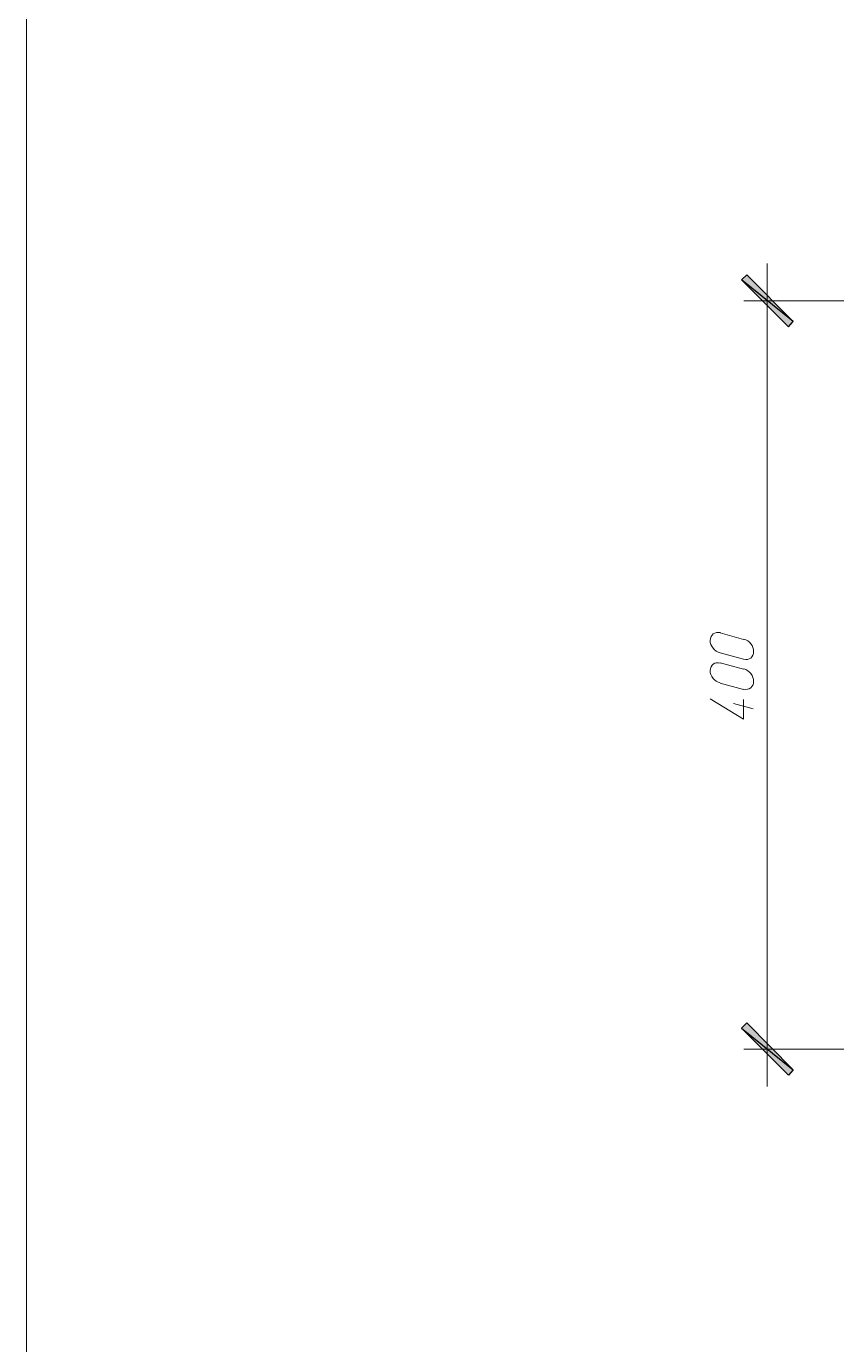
# Model space of a CAD drawing. Header units: millimetres. Extents: x -678 to 5260, y -935 to 3264.
# Drawn here: x -480 to -47, y 10 to 715 of the extents above; entities that cross this region are included whole.
import ezdxf

# ---------------------------------------------------------------- set-up
doc = ezdxf.new("R2010")
doc.units = ezdxf.units.MM
doc.header["$MEASUREMENT"] = 0
doc.layers.get('0').update_dxf_attribs({"linetype": 'CONTINUOUS'})

msp = doc.modelspace()

# ---------------------------------------------------------------- hatches: boundary and pattern name
at = {"true_color": 0x000007}
h = msp.add_hatch(color=7, dxfattribs=at)
h.paths.add_polyline_path([(-72.41849, 554.24928), (-69.92887, 557.07085), (-97.48073, 579.31152)])
h.paths.add_polyline_path([(-69.92887, 557.07085), (-97.48073, 579.31152), (-94.65916, 581.96712)])
h = msp.add_hatch(color=7, dxfattribs=at)
h.paths.add_polyline_path([(-94.65916, 182.13309), (-97.48073, 179.31152), (-69.92887, 157.07085)])
h.paths.add_polyline_path([(-97.48073, 179.31152), (-69.92887, 157.07085), (-72.41849, 154.24928)])

# ---------------------------------------------------------------- linework, layer by layer
at = {"color": 7, "linetype": 'Continuous', "lineweight": 20, "true_color": 0x000007}
msp.add_lwpolyline([(-479.88737, -884.75487), (5209.40723, -884.75487), (5209.40723, 3214.83019), (-479.88737, 3214.83019)], close=True, dxfattribs=at)
at = {"color": 7, "linetype": 'Continuous', "lineweight": 9, "true_color": 0x000007}
for points in [[(-83.7048, 148.1082), (-83.7048, 588.1082), (-83.7048, 588.1082)], [(-13.49733, 568.19119), (-96.15293, 568.19119), (-96.15293, 568.19119)], [(-96.48488, 387.11235), (-108.93302, 390.59782), (-108.93302, 390.59782)], [(-108.93302, 379.97542), (-96.48488, 376.48994), (-96.48488, 376.48994)], [(-96.48488, 371.17874), (-108.93302, 374.66421), (-108.93302, 374.66421)], [(-108.93302, 363.70986), (-96.48488, 360.39036), (-96.48488, 360.39036)], [(-96.48488, 355.07915), (-96.48488, 344.45675), (-114.24422, 355.4111)], [(-91.17368, 350.0999), (-101.79609, 352.92148), (-101.79609, 352.92148)], [(-13.49733, 168.02521), (-96.15293, 168.02521), (-96.15293, 168.02521)]]:
    msp.add_lwpolyline(points, dxfattribs=at)
at = {"color": 7, "linetype": 'Continuous', "lineweight": -2, "true_color": 0x000007}
for points in [[(-69.92887, 557.07085), (-97.48073, 579.31152), (-94.65916, 581.96712)], [(-72.41849, 554.24928), (-69.92887, 557.07085), (-97.48073, 579.31152)], [(-94.65916, 182.13309), (-97.48073, 179.31152), (-69.92887, 157.07085)], [(-97.48073, 179.31152), (-69.92887, 157.07085), (-72.41849, 154.24928)]]:
    msp.add_lwpolyline(points, close=True, dxfattribs=at)
at = {"color": 7, "linetype": 'Continuous', "lineweight": 9, "true_color": 0x000007}
for points in [[(-108.76704, 390.7638), (-111.75459, 391.4277), (-114.07824, 389.60197), (-114.24422, 386.61442)], [(-114.24422, 386.61442), (-114.24422, 383.79284), (-111.92057, 380.63932), (-108.93302, 379.97542)], [(-96.31891, 376.48994), (-93.33136, 375.82604), (-91.0077, 377.65177), (-91.0077, 380.63932)], [(-91.0077, 380.63932), (-90.84173, 383.46089), (-93.33136, 386.61442), (-96.15293, 387.27832)], [(-108.76704, 374.49824), (-111.75459, 375.32811), (-114.07824, 373.50239), (-114.24422, 370.51484)], [(-114.24422, 370.51484), (-114.24422, 367.52728), (-111.92057, 364.53973), (-108.93302, 363.87583)], [(-91.0077, 364.70571), (-90.84173, 367.52728), (-93.33136, 370.68081), (-96.15293, 371.34471)], [(-96.31891, 360.55633), (-93.33136, 359.89243), (-91.0077, 361.71816), (-91.0077, 364.70571)]]:
    msp.add_open_spline(points, degree=3, dxfattribs=at)

doc.saveas('drawing.dxf')
